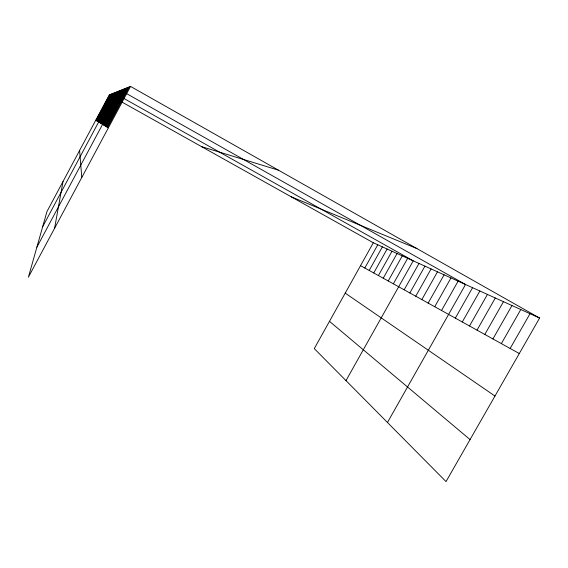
<?xml version="1.0" encoding="UTF-8"?>
<svg xmlns="http://www.w3.org/2000/svg" width="568" height="568" viewBox="0 0 568 568"><rect width="100%" height="100%" fill="white"/><g stroke="black" fill="none" stroke-linecap="round" stroke-linejoin="round"><path stroke-width="0.85" d="M54.599 228.244L62.998 181.533M130.541 86.414L109.255 94.962L46.959 211.552L28.4 277.177L130.541 86.414L539.6 318.044L446.022 481.586L314.274 348.596L373.311 242.763L539.6 318.044M96.091 120.395L109.794 94.742M96.425 120.593L110.355 94.522M96.766 120.806L110.938 94.288M97.121 121.019L111.534 94.047M97.49 121.247L112.159 93.798M97.866 121.474L112.798 93.535M98.264 121.715L113.465 93.273M42.664 226.746L114.161 92.989L413.227 260.833L345.99 380.617M99.095 122.227L114.878 92.705M99.535 122.496L115.623 92.406M99.996 122.773L116.397 92.094M100.472 123.064L117.207 91.767M100.969 123.37L118.045 91.434M101.48 123.682L118.918 91.079M102.02 124.009L119.827 90.717M36.885 247.172L120.778 90.333L465.519 284.504L387.461 422.471M103.12 124.676L121.687 89.971M103.674 125.017L122.631 89.588M104.256 125.372L123.618 89.19M104.867 125.748L124.648 88.778M105.499 126.132L125.72 88.345M106.159 126.536L126.841 87.898M106.855 126.962L128.02 87.429M107.579 127.402L129.248 86.932M364.805 268.018L377.777 244.787M369.207 270.453L382.378 246.867M373.737 272.959L387.12 249.018M378.409 275.551L392.012 251.233M383.23 278.221L397.06 253.513M388.214 280.975L402.272 255.877M393.354 283.822L407.661 258.312M404.167 289.808L418.978 263.438M409.855 292.953L424.935 266.136M415.74 296.212L431.098 268.927M421.839 299.592L437.488 271.816M428.165 303.092L444.112 274.813M434.726 306.72L450.978 277.922M441.535 310.49L458.113 281.153M455.323 318.123L472.562 287.692M462.288 321.985L479.861 291.001M469.516 325.982L487.429 294.43M477.021 330.136L495.296 297.987M484.816 334.453L503.468 301.686M492.925 338.94L511.96 305.534M501.359 343.604L520.799 309.532M510.142 348.468L530.008 313.699M201.569 146.636L278.455 170.173M291.199 196.805L416.94 248.592M360.545 265.661L519.294 353.537M109.255 94.962L373.311 242.763M95.772 120.196L108.346 127.864M345.216 293.131L494.969 396.045M329.483 321.332L470.055 439.582M79.598 150.47L81.778 177.479"/></g></svg>
